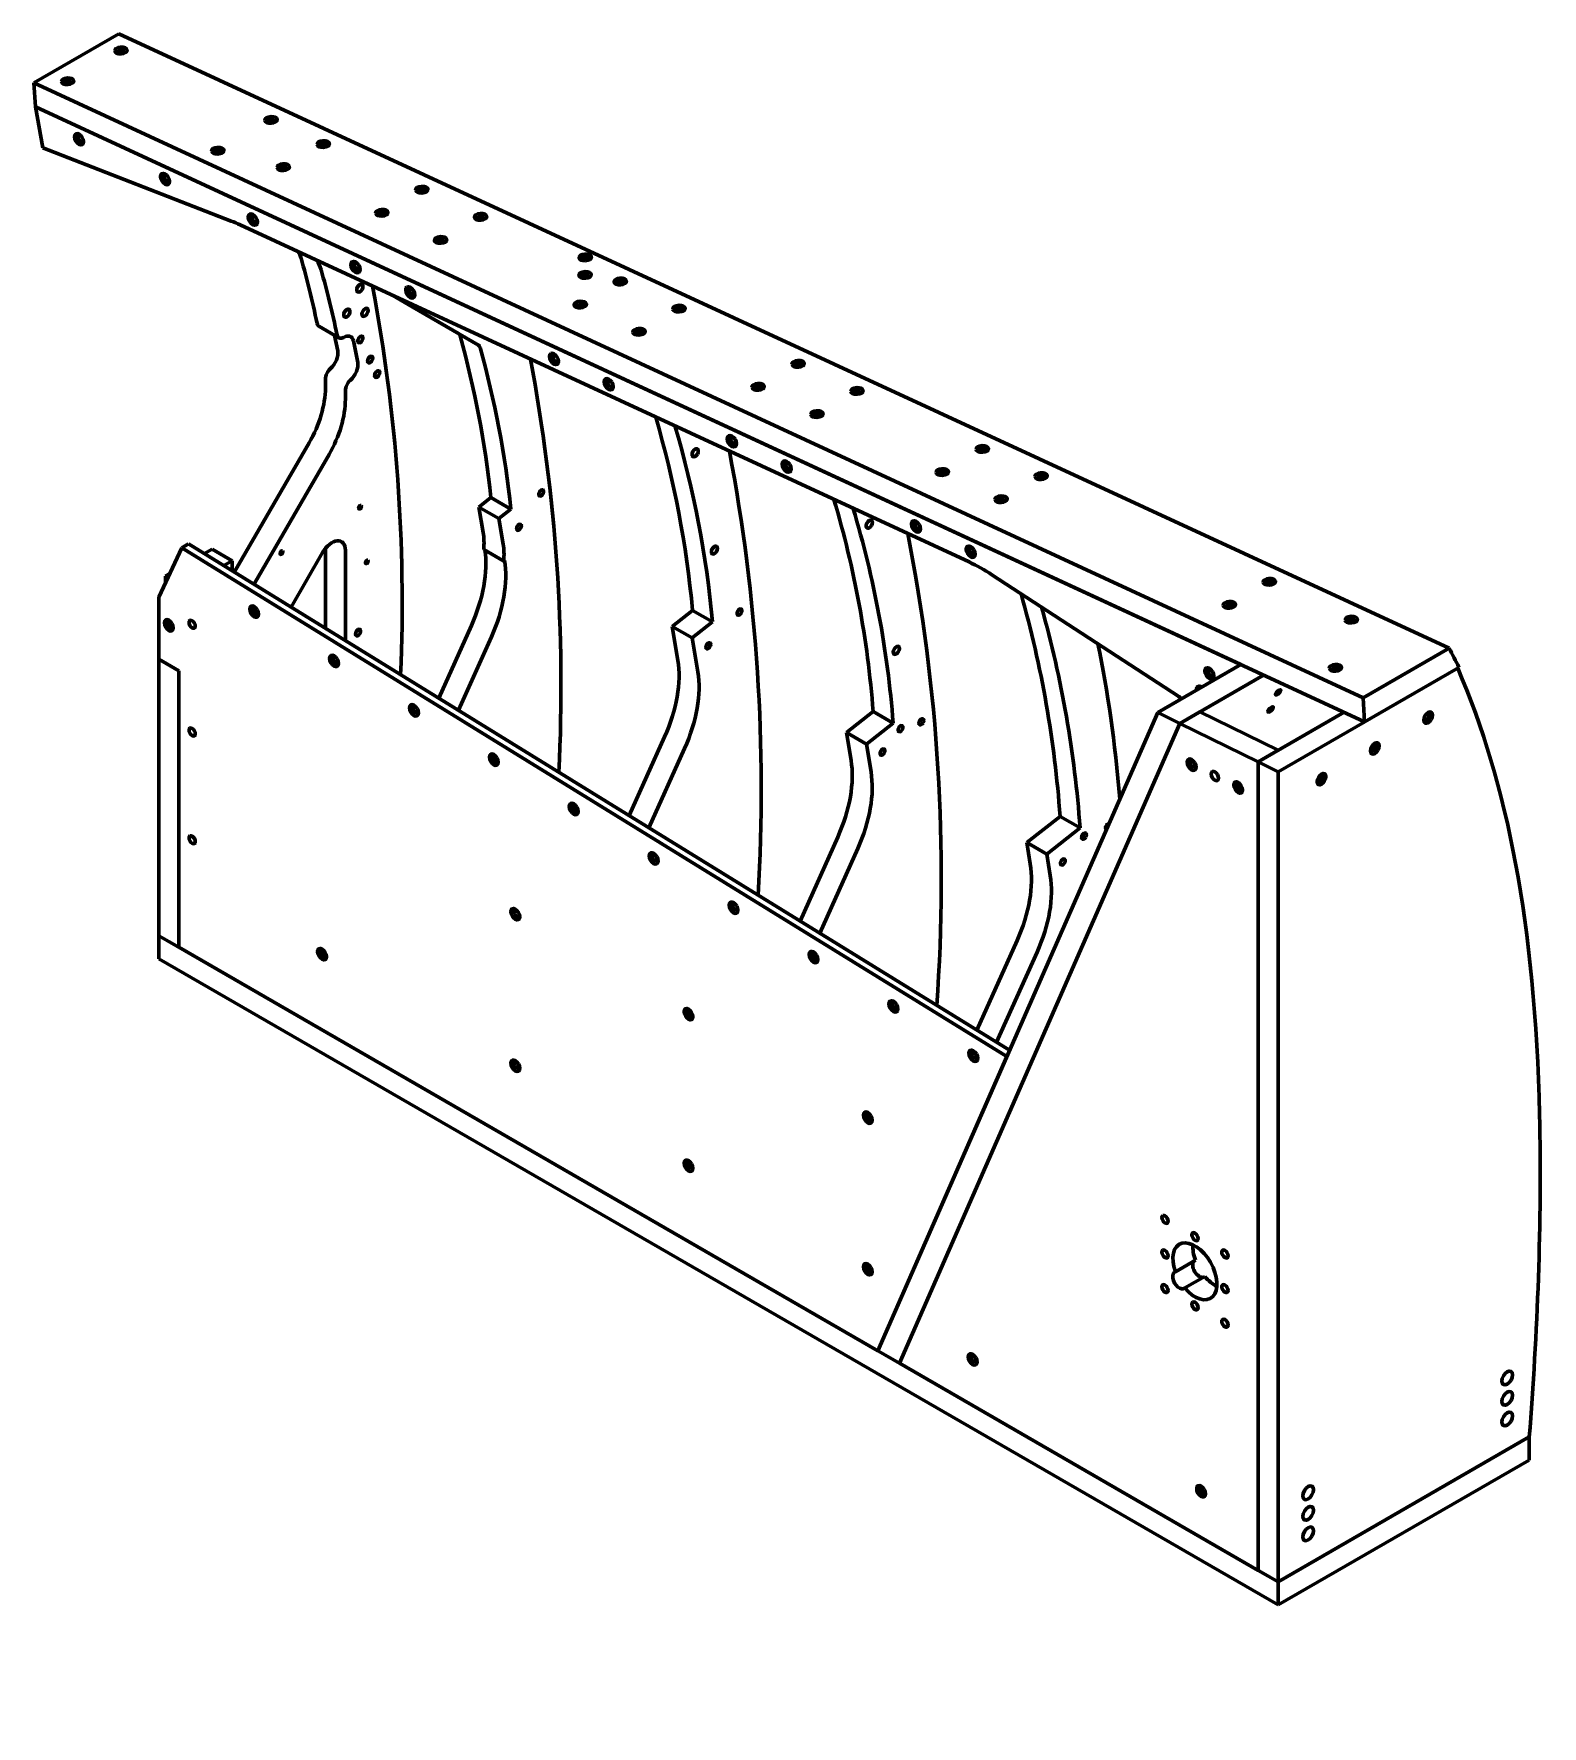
# Model space of a CAD drawing. Header units: millimetres. Extents: x 8001 to 31110, y 282 to 17125.
# Drawn here: x 21537 to 22782, y 3078 to 4475 of the extents above; entities that cross this region are included whole.
import ezdxf

# ---------------------------------------------------------------- set-up
doc = ezdxf.new("R2010")
doc.units = ezdxf.units.MM
doc.layers.add('Visible', color=7, linetype='Continuous', lineweight=50)

msp = doc.modelspace()

# ---------------------------------------------------------------- linework, layer by layer
at = {"layer": 'Visible', "extrusion": (-0.707107, 0.408248, -0.57735)}
for p, q in [((21606.87399, 4475.03311), (21536.61284, 4434.46761)), ((22705.02739, 3967.80285), (21606.87399, 4475.03311)), ((21536.61284, 4434.46761), (22633.95326, 3926.76839)), ((21537.84748, 4414.75414), (21536.61284, 4434.46761)), ((22533.01918, 3954.32483), (21537.84748, 4414.75414)), ((21537.84748, 4414.75414), (21544.0197, 4380.99412)), ((21537.84748, 4414.75414), (22635.1884, 3907.05492)), ((21699.63502, 4320.49113), (21544.0197, 4380.99412)), ((22308.61681, 4039.00542), (21706.90847, 4317.39356)), ((21833.00835, 4259.01934), (21833.00835, 4259.05219)), ((21887.10564, 4227.53444), (21833.00835, 4259.01934)), ((21833.00835, 4259.01934), (21849.50976, 4249.49267)), ((21849.51274, 4251.41583), (21849.50976, 4249.49267)), ((21849.50976, 4249.49267), (21903.60704, 4218.00777)), ((21788.44371, 4224.0411), (21771.9423, 4233.56826)), ((21784.92497, 4226.07278), (21787.47093, 4213.26834)), ((21800.44065, 4221.50211), (21803.97233, 4203.74117)), ((21777.30553, 4182.81397), (21777.30553, 4187.17804)), ((21793.80694, 4177.65087), (21793.80694, 4173.28681)), ((21763.77325, 4137.27605), (21702.57825, 4031.28392)), ((21780.27415, 4127.74888), (21719.07966, 4021.75676)), ((21904.02523, 4084.36163), (21913.94718, 4092.112)), ((21907.56985, 4063.2099), (21904.02523, 4084.36163)), ((21920.52613, 4074.83496), (21904.02523, 4084.36163)), ((21930.44858, 4082.58484), (21913.94718, 4092.112)), ((21930.44858, 4082.58484), (21920.52613, 4074.83496)), ((21924.07076, 4053.68274), (21920.52613, 4074.83496)), ((21658.81563, 4050.75444), (21664.31626, 4053.93016)), ((22342.13787, 3635.91234), (21664.31626, 4053.93016)), ((21658.81563, 4050.75444), (21639.79565, 4009.99529)), ((22339.8712, 3630.74277), (21658.81563, 4050.75444)), ((21683.79873, 4049.56709), (21677.39054, 4045.86715)), ((21700.30014, 4040.03993), (21683.79873, 4049.56709)), ((21700.30014, 4040.03993), (21693.3478, 4036.02634)), ((21700.30014, 4031.73895), (21700.30014, 4040.03993)), ((21748.99238, 4001.70974), (21775.02742, 4046.80408)), ((21777.30553, 3984.24899), (21777.30553, 4050.13812)), ((21793.80694, 4048.66451), (21793.80694, 3974.07265)), ((21907.997, 4049.30573), (21924.4979, 4039.77906)), ((21925.22774, 4040.34859), (21924.4979, 4039.77906)), ((21648.84439, 4029.38615), (21645.29579, 4027.33754)), ((21645.29579, 4027.33754), (21645.29579, 4021.78215)), ((21647.33793, 4026.15866), (21645.29579, 4027.33754)), ((22481.72922, 3927.88255), (22327.54319, 4028.45619)), ((21639.79565, 4009.99529), (21639.79565, 3958.71578)), ((22063.53665, 3985.83561), (22080.41392, 3999.01791)), ((22096.91533, 3989.49125), (22080.41392, 3999.01791)), ((21897.79725, 3986.61423), (21870.83324, 3926.56975)), ((22068.23825, 3957.78133), (22063.53665, 3985.83561)), ((22080.03805, 3976.30845), (22063.53665, 3985.83561)), ((22096.91533, 3989.49125), (22080.03805, 3976.30845)), ((21887.10564, 3916.53429), (21914.29865, 3977.08707)), ((22084.73916, 3948.25417), (22080.03805, 3976.30845)), ((21639.79565, 3730.44817), (21639.79565, 3958.71578)), ((21656.29656, 3949.18861), (21639.79565, 3958.71578)), ((21656.29656, 3949.18861), (21639.79565, 3958.71578)), ((22464.37701, 3914.69427), (22533.01918, 3954.32483)), ((22633.95326, 3926.76839), (22705.02739, 3967.80285)), ((21656.29656, 3949.18861), (21656.29656, 3720.92101)), ((21656.29656, 3949.18861), (21656.29656, 3720.92101)), ((22482.73037, 3905.68835), (22551.86741, 3945.60466)), ((22563.86386, 3865.87608), (22712.0529, 3951.43287)), ((22635.1884, 3907.05492), (22713.04659, 3952.00688)), ((22635.1884, 3907.05492), (22633.95326, 3926.76839)), ((22207.36611, 3898.14159), (22229.54638, 3915.46593)), ((22246.04728, 3905.93876), (22229.54638, 3915.46593)), ((22233.33344, 3387.76897), (22464.37701, 3914.69427)), ((22464.37701, 3914.69427), (22482.73037, 3905.68835)), ((22499.23178, 3915.21551), (22482.73037, 3905.68835)), ((22499.23178, 3915.21551), (22563.86386, 3883.50012)), ((22618.24193, 3914.8954), (22547.36245, 3873.97295)), ((22207.36611, 3898.14159), (22211.2184, 3875.1374)), ((22223.86751, 3888.61443), (22207.36611, 3898.14159)), ((22223.86751, 3888.61443), (22246.04728, 3905.93876)), ((22251.13073, 3377.49355), (22482.73037, 3905.68835)), ((22482.73037, 3905.68835), (22251.13073, 3377.49355)), ((22482.73037, 3905.68835), (22547.36245, 3873.97295)), ((22028.13724, 3829.55915), (22057.30917, 3894.51981)), ((22073.81057, 3884.99264), (22044.40964, 3819.52369)), ((22227.7198, 3865.61024), (22223.86751, 3888.61443)), ((22547.36245, 3873.97295), (22563.86386, 3883.50012)), ((22547.36245, 3873.97295), (22547.36245, 3206.4641)), ((22547.36245, 3206.4641), (22547.36245, 3873.97295)), ((22547.36245, 3873.97295), (22563.86386, 3865.87608)), ((22563.86386, 3196.93694), (22563.86386, 3865.87608)), ((22356.25512, 3807.41324), (22383.7797, 3828.91196)), ((22400.2806, 3819.3848), (22383.7797, 3828.91196)), ((22400.2806, 3819.3848), (22372.75603, 3797.88607)), ((22200.28832, 3811.88285), (22169.16834, 3742.58451)), ((22216.78972, 3802.35618), (22185.44124, 3732.54856)), ((22372.75603, 3797.88607), (22356.25512, 3807.41324)), ((22359.22374, 3789.68665), (22356.25512, 3807.41324)), ((22375.72465, 3780.15949), (22372.75603, 3797.88607)), ((21656.29656, 3720.92101), (21639.79565, 3730.44817)), ((22563.86386, 3196.93694), (21639.79565, 3730.44817)), ((21639.79565, 3730.44817), (21639.79565, 3711.39434)), ((22233.33344, 3387.76897), (21656.29656, 3720.92101)), ((22348.29316, 3726.43209), (22315.12457, 3652.57205)), ((22331.39747, 3642.5366), (22364.79457, 3716.90543)), ((22563.86386, 3177.88311), (21639.79565, 3711.39434)), ((22233.33344, 3387.76897), (22339.8712, 3630.74277)), ((22478.98961, 3452.95863), (22495.49101, 3462.48529)), ((22503.18015, 3449.16708), (22486.67874, 3439.64041)), ((22251.13073, 3377.49355), (22233.33344, 3387.76897)), ((22547.36245, 3206.4641), (22251.13073, 3377.49355)), ((22771.12809, 3316.60125), (22563.86386, 3196.93694)), ((22771.12809, 3316.60125), (22563.86386, 3196.93694)), ((22771.12809, 3316.60125), (22771.12809, 3297.54742)), ((22771.12809, 3297.54742), (22563.86386, 3177.88311)), ((22563.86386, 3196.93694), (22547.36245, 3206.4641)), ((22563.86386, 3196.93694), (22563.86386, 3177.88311))]:
    msp.add_line(p, q, dxfattribs=at)
at = {"layer": 'Visible', "extrusion": (-2e-16, -3e-16, -1)}
msp.add_arc((-20428.50911, 4005.26232), 1412.16017, 169.326488, 182.40756, dxfattribs=at)
at = {"layer": 'Visible', "extrusion": (-1e-16, -2e-16, -1)}
msp.add_arc((-21082.71618, 4002.80747), 836.01468, 164.545381, 173.867886, dxfattribs=at)
at = {"layer": 'Visible', "extrusion": (-2e-16, -1e-16, -1)}
for centre, radius, start, end in [((-21099.21708, 3993.28081), 836.01468, 164.545381, 173.867886), ((-20521.59573, 3936.94922), 1450.19834, 169.286595, 182.828156), ((-21230.11913, 3919.65525), 853.99052, 163.747168, 174.667694), ((-21248.84937, 3910.42878), 851.74328, 163.569762, 174.673916), ((-21474.30368, 3764.4835), 911.75499, 164.198352, 175.947865), ((-21489.1657, 3754.75322), 913.40449, 164.314006, 175.942395)]:
    msp.add_arc(centre, radius, start, end, dxfattribs=at)
at = {"layer": 'Visible', "extrusion": (-2e-16, 0, -1)}
msp.add_arc((-20639.36626, 3850.80896), 1497.76294, 169.23592, 183.32653, dxfattribs=at)
at = {"layer": 'Visible', "extrusion": (-3e-16, -2e-16, -1)}
msp.add_arc((-21386.6012, 3850.24092), 845.41261, 163.48176, 175.57542, dxfattribs=at)
at = {"layer": 'Visible', "extrusion": (-3e-16, -1e-16, -1)}
for centre, radius, start, end in [((-21408.96517, 3841.72786), 839.48597, 163.276904, 175.613555), ((-22035.35791, 3617.88754), 755.57782, 152.412062, 153.755457)]:
    msp.add_arc(centre, radius, start, end, dxfattribs=at)
at = {"layer": 'Visible', "extrusion": (-2e-16, 1e-16, -1)}
msp.add_arc((-20813.23688, 3778.30105), 1472.5208, 168.875228, 184.102274, dxfattribs=at)
at = {"layer": 'Visible', "extrusion": (0, -2e-16, -1)}
for centre in [(21608.47007, 4461.30915), (21564.45056, 4435.89442), (21732.3929, 4403.97441), (21688.37388, 4378.55968), (21775.46502, 4384.04638), (21742.45076, 4364.98558), (21856.89521, 4346.37184), (21823.88095, 4327.31104), (22069.19759, 4248.14701), (22036.18333, 4229.08621), (22167.57376, 4202.63199), (22134.559, 4183.57119), (22216.06387, 4180.19782), (22183.04911, 4161.13702), (22319.56879, 4132.3096), (22286.55453, 4113.2488), (22368.0589, 4109.87493), (22335.04465, 4090.81413), (22556.53964, 4022.67179), (22523.52538, 4003.61099), (22624.13436, 3991.39847), (22611.09593, 3951.65043)]:
    msp.add_ellipse(centre, major_axis=(5.15499, 0.32289), ratio=0.5325291104, start_param=3.1415926536, end_param=9.4247779608, dxfattribs=at)
at = {"layer": 'Visible', "extrusion": (0, -3e-16, -1)}
for centre, end_param in [((21608.56565, 4459.78178), 6.8546285617), ((21564.54664, 4434.36705), 6.8546285617), ((21732.48848, 4402.44704), 6.8546285617), ((21688.46947, 4377.03231), 6.8546285617), ((21775.5606, 4382.519), 6.8546285617), ((21742.54634, 4363.4582), 6.8546285617), ((21856.9908, 4344.84446), 6.8546285616), ((21823.97654, 4325.78366), 6.8546285617), ((22069.29317, 4246.61963), 6.8546285617), ((22036.27891, 4227.55883), 6.8546285617), ((22167.66934, 4201.10511), 6.8546285617), ((22134.65508, 4182.04381), 6.8546285617), ((22216.15946, 4178.67045), 6.8546285617), ((22183.1452, 4159.60965), 6.8546285617), ((22319.66438, 4130.78222), 6.8546285617), ((22286.65012, 4111.72142), 6.8546285617), ((22556.63572, 4021.14441), 6.8546285617), ((22523.62096, 4002.08361), 6.8546285617)]:
    msp.add_ellipse(centre, major_axis=(3.00449, 0.18819), ratio=0.5325291104, start_param=2.5701493991, end_param=end_param, dxfattribs=at)
at = {"layer": 'Visible', "extrusion": (-2e-16, -1e-16, -1)}
for centre, major_axis, ratio, start_param, end_param in [((21573.96527, 4387.99524), (-2.67938, 4.41578), 0.593775612, 1.5707963268, 7.853981634), ((21644.90498, 4355.17414), (-2.67938, 4.41578), 0.593775612, 1.5707963268, 7.853981634), ((21717.40343, 4321.63217), (-2.67938, 4.41578), 0.593775612, 1.5707963268, 7.853981634), ((21718.64704, 4322.3869), (-1.56162, 2.57365), 0.593775612, 2.2352478177, 7.189530143), ((21802.14377, 4282.42578), (-2.67938, 4.41578), 0.593775612, 1.5707963268, 7.853981634), ((22011.1355, 4185.73281), (-2.67938, 4.41578), 0.593775612, 1.5707963268, 7.853981634), ((22112.82231, 4138.68593), (-2.67938, 4.41578), 0.593775612, 1.5707963268, 7.853981634), ((22158.00179, 4117.78312), (-2.67938, 4.41578), 0.593775612, 1.5707963268, 7.853981634), ((22264.81784, 4068.36354), (-2.67938, 4.41578), 0.593775612, 1.5707963268, 7.853981634), ((22309.99732, 4047.46073), (-2.67938, 4.41578), 0.593775612, 1.5707963268, 7.853981634), ((21718.46035, 3998.02572), (-2.58254, 4.4731), 0.5773502692, 1.5707963268, 7.853981634), ((21648.04635, 3986.67547), (-2.58254, 4.4731), 0.5773502692, 1.5707963268, 7.853981634), ((21784.42464, 3957.2815), (-2.58254, 4.4731), 0.5773502692, 1.5707963268, 7.853981634), ((22506.99609, 3947.04491), (-2.67938, 4.41578), 0.593775612, 1.5707963268, 7.853981634), ((21850.38944, 3916.53678), (-2.58255, 4.4731), 0.5773502692, 1.5707963268, 7.853981634), ((21916.35424, 3875.79206), (-2.58254, 4.4731), 0.5773502692, 1.5707963268, 7.853981634), ((22493.69082, 3872.39629), (-1.50519, 2.60706), 0.5773502692, 2.3383708463, 7.0864071145), ((22511.61007, 3862.23837), (-2.13916, 3.70513), 0.5773502692, 1.5707963268, 7.853981634), ((22532.08573, 3853.55604), (-1.50519, 2.60706), 0.5773502692, 2.3383708463, 7.0864071144), ((21982.31903, 3835.04734), (-2.58254, 4.4731), 0.5773502692, 1.5707963268, 7.853981634), ((22048.28333, 3794.30262), (-2.58255, 4.4731), 0.5773502692, 1.5707963268, 7.853981634), ((22114.24812, 3753.5584), (-2.58255, 4.4731), 0.5773502692, 1.5707963268, 7.853981634), ((21934.06738, 3748.23002), (-2.58254, 4.4731), 0.5773502692, 1.5707963268, 7.853981634), ((21774.55546, 3715.20431), (-2.58254, 4.4731), 0.5773502692, 1.5707963268, 7.853981634), ((22180.21292, 3712.81368), (-2.58255, 4.4731), 0.5773502692, 1.5707963268, 7.853981634), ((22246.17772, 3672.06896), (-2.58254, 4.4731), 0.5773502692, 1.5707963268, 7.853981634), ((22077.0779, 3665.66326), (-2.58254, 4.4731), 0.5773502692, 1.5707963268, 7.853981634), ((22312.14201, 3631.32424), (-2.58255, 4.4731), 0.5773502692, 1.5707963268, 7.853981634), ((21934.06738, 3623.11038), (-2.58255, 4.4731), 0.5773502692, 1.5707963268, 7.853981634), ((22225.08274, 3580.2125), (-2.58255, 4.4731), 0.5773502692, 1.5707963268, 7.853981634), ((22077.0779, 3540.54312), (-2.58254, 4.4731), 0.5773502692, 1.5707963268, 7.853981634), ((22511.61007, 3462.91294), (-12.8625, 22.2785), 0.5773502692, -1.2672513619, -0.6963827664), ((22225.08274, 3455.09237), (-2.58254, 4.4731), 0.5773502692, 1.5707963268, 7.853981634)]:
    msp.add_ellipse(centre, major_axis=major_axis, ratio=ratio, start_param=start_param, end_param=end_param, dxfattribs=at)
at = {"layer": 'Visible', "extrusion": (-1e-16, 0, -1)}
for centre, major_axis, ratio, start_param, end_param in [((21575.20888, 4388.74997), (-1.56162, 2.57365), 0.5937756121, 2.2352478177, 7.189530143), ((22252.08409, 3901.42385), (1.40018, 2.42517), 0.5773502692, 1.5707963268, 7.853981634), ((22269.25011, 3907.07633), (1.40018, 2.42517), 0.5773502692, 1.5707963268, 7.8539816339), ((22237.2161, 3882.05539), (1.40018, 2.42517), 0.5773502692, 1.5707963268, 7.8539816339), ((22530.80728, 3852.81774), (-2.58254, 4.4731), 0.5773502692, 1.5707963268, 7.853981634), ((22403.55091, 3812.70926), (1.40018, 2.42517), 0.5773502692, 1.5707963268, 7.8539816339), ((22423.29525, 3820.3755), (1.40017, 2.42517), 0.5773502692, 3.1062812709, 5.9392147608), ((22386.10511, 3791.32703), (1.40018, 2.42517), 0.5773502692, 1.5707963268, 7.8539816339), ((22498.74738, 3455.48666), (-3.88937, 6.7366), 0.5773502692, 3.293365136, 6.1314128247), ((22500.21302, 3271.79415), (-2.58254, 4.4731), 0.5773502692, 1.5707963268, 7.853981634)]:
    msp.add_ellipse(centre, major_axis=major_axis, ratio=ratio, start_param=start_param, end_param=end_param, dxfattribs=at)
at = {"layer": 'Visible', "extrusion": (0, 0, -1)}
for centre, major_axis, ratio, start_param, end_param in [((21646.14859, 4355.92887), (-1.56162, 2.57365), 0.593775612, 2.2352478177, 7.189530143), ((21731.40319, 4241.77217), (31.115, 53.89276), 0.5773502672, 0.2955387963, 0.5065842718), ((21805.74265, 4265.14775), (1.82318, 3.15785), 0.5773502681, 1.5707963268, 7.853981634), ((21795.01619, 4244.42366), (1.82318, 3.15785), 0.5773502681, 1.5707963268, 7.853981634), ((21810.03503, 4245.1057), (1.82318, 3.15785), 0.5773502681, 1.5707963268, 7.853981634), ((21883.20855, 4220.80265), (3.88938, 6.7366), 0.577350269, 0.0020117546, 0.5102047785), ((21899.70945, 4211.27548), (3.88938, 6.7366), 0.5773502691, 0.0020117542, 0.5102047784), ((21731.1025, 4156.13821), (32.67075, 56.5874), 0.5773502681, 0.7853981625, 1.5707963258), ((22012.37961, 4186.48753), (-1.56162, 2.57365), 0.593775612, 2.2352478177, 7.189530143), ((21747.6034, 4146.61154), (32.67075, 56.5874), 0.5773502681, 0.7853981625, 1.5707963258), ((22316.84859, 3907.58263), (-80.70407, 133.00539), 0.593775612, 0.7232579131, 0.8910765343), ((21804.25759, 3980.6989), (1.50519, 2.60706), 0.5773502681, 1.5707963268, 7.8539816339), ((22492.42382, 4048.75611), (-80.70407, 133.00539), 0.5937756122, 4.0095140886, 4.0326691863), ((22563.82005, 3931.35548), (2.13454, 2.04481), 0.3190306305, 4.7123889804, 10.9955742876), ((22557.63887, 3917.25765), (2.13454, 2.04481), 0.3190306305, 4.7123889804, 10.9955742876), ((22687.6229, 3910.493), (2.58255, 4.4731), 0.5773502692, 1.5707963268, 7.853981634), ((22686.34445, 3911.2313), (1.50519, 2.60706), 0.5773502692, -0.8032218073, 3.9448144609), ((22643.61982, 3885.08773), (2.58254, 4.4731), 0.5773502692, 1.5707963268, 7.853981634), ((22642.34136, 3885.82603), (1.50519, 2.60706), 0.5773502692, -0.8032218073, 3.9448144609), ((22599.61624, 3859.68246), (2.58255, 4.4731), 0.5773502692, 1.5707963268, 7.853981634), ((22598.33778, 3860.42075), (1.50519, 2.60706), 0.5773502692, -0.8032218073, 3.9448144609), ((22482.24647, 3445.95999), (-3.88937, 6.7366), 0.5773502692, 2.9898201711, 6.4349577896), ((22511.61007, 3462.91294), (-12.8625, 22.2785), 0.5773502692, 3.83797542, 4.4088440155)]:
    msp.add_ellipse(centre, major_axis=major_axis, ratio=ratio, start_param=start_param, end_param=end_param, dxfattribs=at)
at = {"layer": 'Visible', "extrusion": (0, -4e-16, -1)}
msp.add_ellipse((21715.14025, 4185.97077), major_axis=(-80.70407, 133.00539), ratio=0.593775612, start_param=0.6584738529, end_param=0.7232579131, dxfattribs=at)
at = {"layer": 'Visible'}
for centre, major_axis, ratio, start_param, end_param in [((21905.38533, 4323.93717), (5.15499, 0.32289), 0.5325291104, 4.7123889804, 10.9955742875), ((21905.48091, 4322.4098), (3.00449, 0.18819), 0.5325291104, -0.5714432545, 3.7130359081), ((21872.37107, 4304.87637), (5.15499, 0.32289), 0.5325291104, -1.5707963268, 4.7123889804), ((21872.46665, 4303.349), (3.00449, 0.18819), 0.5325291104, -0.5714432545, 3.7130359081), ((21991.75758, 4290.48133), (5.15499, 0.32289), 0.5325291104, 4.7123889804, 10.9955742875), ((21991.85317, 4288.95396), (3.00449, 0.18819), 0.5325291104, -0.5714432545, 3.7130359081), ((21991.71925, 4275.96083), (5.15499, 0.32289), 0.5325291104, 4.7123889804, 10.9955742875), ((21991.81483, 4274.43346), (3.00449, 0.18819), 0.5325291104, -0.5714432545, 3.7130359081), ((21848.56735, 4262.2772), (-1.56162, 2.57365), 0.593775612, -0.9063448358, 4.0479374894), ((22020.70747, 4270.58167), (5.15499, 0.32289), 0.5325291104, 4.7123889804, 10.9955742875), ((22020.80306, 4269.0543), (3.00449, 0.18819), 0.5325291104, -0.5714432545, 3.7130359081), ((21987.69321, 4251.52087), (5.15499, 0.32289), 0.5325291104, 4.7123889804, 10.9955742875), ((21987.7888, 4249.9935), (3.00449, 0.18819), 0.5325291104, -0.5714432545, 3.7130359081), ((21775.83193, 4240.30453), (3.88938, 6.7366), 0.5773502681, 2.565646757, 3.1415927125), ((21792.33283, 4230.77787), (3.88938, 6.7366), 0.5773502681, 2.5656467556, 3.9289099359), ((21792.35922, 4214.91469), (5.83406, 10.10489), 0.5773502681, -0.5822748574, 0.7873172823), ((21779.38999, 4206.68092), (5.83406, 10.10489), 0.5773502681, 4.175983187, 5.7009104498), ((21967.20013, 4207.39034), (-1.56162, 2.57365), 0.593775612, -0.9063448358, 4.0479374895), ((21782.77879, 4193.2487), (3.88938, 6.7366), 0.5773502681, 1.0343905334, 2.3780220269), ((21795.89139, 4197.15375), (5.83406, 10.10489), 0.5773502681, 4.175983187, 5.7009104498), ((21799.27969, 4183.72153), (3.88938, 6.7366), 0.5773502681, 1.0343905334, 2.3780220266), ((21860.22676, 3989.57787), (46.6725, 80.83914), 0.5773502691, -1.3961591653, -0.6107610018), ((22495.10867, 3453.38627), (-12.8625, 22.2785), 0.5773502692, 1.8743412917, 7.5504366691)]:
    msp.add_ellipse(centre, major_axis=major_axis, ratio=ratio, start_param=start_param, end_param=end_param, dxfattribs=at)
at = {"layer": 'Visible', "extrusion": (1e-16, -1e-16, -1)}
for centre, major_axis, ratio, start_param, end_param in [((21714.90228, 4251.29933), (31.115, 53.89276), 0.5773502673, 0.3693127079, 0.5065842719), ((21806.13893, 4222.7039), (1.50519, 2.60706), 0.5773502681, 1.5707963268, 7.8539816339), ((21814.22983, 4206.05663), (1.50519, 2.60706), 0.5773502681, 1.5707963268, 7.853981634), ((21820.01821, 4194.1468), (1.50519, 2.60706), 0.5773502681, 1.5707963268, 7.8539816339), ((22082.5392, 4129.19461), (1.82318, 3.15785), 0.5773502687, 1.5707963268, 7.853981634), ((21694.7995, 4035.77494), (7.77875, 13.47319), 0.577350268, 1.5707963258, 1.622788655), ((22294.22127, 3738.9229), (46.6725, 80.83914), 0.5773502692, 0.6108652382, 1.3961591654), ((22310.72267, 3729.39574), (46.6725, 80.83914), 0.5773502692, 0.6108652382, 1.3961591654)]:
    msp.add_ellipse(centre, major_axis=major_axis, ratio=ratio, start_param=start_param, end_param=end_param, dxfattribs=at)
at = {"layer": 'Visible', "extrusion": (-1e-16, -1e-16, -1)}
for centre, major_axis, ratio, start_param, end_param in [((21803.38787, 4283.18051), (-1.56162, 2.57365), 0.593775612, 2.2352478177, 7.189530143), ((22114.06641, 4139.44066), (-1.56162, 2.57365), 0.593775612, 2.2352478177, 7.189530143), ((22159.24539, 4118.53785), (-1.56162, 2.57365), 0.593775612, 2.2352478177, 7.189530143), ((22266.06145, 4069.11827), (-1.56162, 2.57365), 0.593775612, 2.2352478177, 7.189530143), ((22311.24092, 4048.21546), (-1.56162, 2.57365), 0.593775612, 2.2352478177, 7.189530143), ((21719.7388, 3998.76402), (-1.50519, 2.60706), 0.5773502692, 2.3383708463, 7.0864071144), ((21649.32481, 3987.41326), (-1.50519, 2.60706), 0.5773502692, 2.3383708463, 7.0864071144), ((21785.7031, 3958.0193), (-1.50519, 2.60706), 0.5773502692, 2.3383708463, 7.0864071144), ((22500.11744, 3931.71741), (-2.67938, 4.41578), 0.593775612, -0.907297441, 0.9331719896), ((21851.66789, 3917.27458), (-1.50519, 2.60706), 0.5773502692, 2.3383708463, 7.0864071144), ((21917.63269, 3876.53036), (-1.50519, 2.60706), 0.5773502692, 2.3383708463, 7.0864071145), ((22492.41237, 3871.65849), (-2.58255, 4.4731), 0.5773502692, 1.5707963268, 7.853981634), ((21983.59748, 3835.78564), (-1.50519, 2.60706), 0.5773502692, 2.3383708463, 7.0864071144), ((22049.56178, 3795.04092), (-1.50519, 2.60706), 0.5773502692, 2.3383708463, 7.0864071144), ((21935.34584, 3748.96832), (-1.50519, 2.60706), 0.5773502692, 2.3383708463, 7.0864071144), ((22115.52658, 3754.2962), (-1.50519, 2.60706), 0.5773502692, 2.3383708463, 7.0864071144), ((21775.83392, 3715.94261), (-1.50519, 2.60706), 0.5773502692, 2.3383708463, 7.0864071144), ((22181.49137, 3713.55148), (-1.50519, 2.60706), 0.5773502692, 2.3383708464, 7.0864071144), ((22247.45617, 3672.80726), (-1.50519, 2.60706), 0.5773502692, 2.3383708463, 7.0864071144), ((22078.35635, 3666.40105), (-1.50519, 2.60706), 0.5773502692, 2.3383708463, 7.0864071144), ((22313.42047, 3632.06254), (-1.50519, 2.60706), 0.5773502692, 2.3383708463, 7.0864071144), ((21935.34584, 3623.84818), (-1.50519, 2.60706), 0.5773502692, 2.3383708463, 7.0864071144), ((22226.36119, 3580.9503), (-1.50519, 2.60706), 0.5773502692, 2.3383708463, 7.0864071145), ((22078.35635, 3541.28142), (-1.50519, 2.60706), 0.5773502692, 2.3383708463, 7.0864071144), ((22226.36119, 3455.83066), (-1.50519, 2.60706), 0.5773502692, 2.3383708463, 7.0864071144), ((22311.6143, 3380.68172), (-2.58255, 4.4731), 0.5773502692, 1.5707963268, 7.853981634), ((22312.89276, 3381.41952), (-1.50519, 2.60706), 0.5773502692, 2.3383708463, 7.0864071144), ((22501.49148, 3272.53195), (-1.50519, 2.60706), 0.5773502692, 2.3383708463, 7.0864071144)]:
    msp.add_ellipse(centre, major_axis=major_axis, ratio=ratio, start_param=start_param, end_param=end_param, dxfattribs=at)
at = {"layer": 'Visible'}
for centre, major_axis, ratio in [((21847.32324, 4261.52297), (-2.67938, 4.41578), 0.593775612), ((21965.95603, 4206.63561), (-2.67938, 4.41578), 0.593775612), ((21805.90793, 4084.21676), (0.82844, 1.43489), 0.5773502681), ((22098.50443, 4048.80391), (1.78911, 3.09883), 0.5773502687), ((21741.00304, 4046.74384), (0.82844, 1.43489), 0.5773502681), ((21811.40807, 4039.12241), (0.82844, 1.43489), 0.5773502681), ((21667.29733, 3987.56262), (-1.82318, 3.15785), 0.5773502692), ((21667.29733, 3898.64441), (-1.82318, 3.15785), 0.5773502692), ((21667.29733, 3809.72571), (-1.82318, 3.15785), 0.5773502692), ((22470.35706, 3496.25726), (-1.82318, 3.15785), 0.5773502692), ((22495.10867, 3481.96677), (-1.82318, 3.15785), 0.5773502692), ((22470.35706, 3467.67677), (-1.82318, 3.15785), 0.5773502692), ((22519.86078, 3467.67677), (-1.82318, 3.15785), 0.5773502692), ((22470.35706, 3439.09577), (-1.82318, 3.15785), 0.5773502692), ((22519.86078, 3439.09577), (-1.82318, 3.15785), 0.5773502692), ((22495.10867, 3424.80528), (-1.82318, 3.15785), 0.5773502692), ((22519.86078, 3410.51478), (-1.82318, 3.15785), 0.5773502692)]:
    msp.add_ellipse(centre, major_axis=major_axis, ratio=ratio, dxfattribs=at)
at = {"layer": 'Visible', "extrusion": (3e-16, -2e-16, -1)}
for centre, major_axis, ratio, start_param, end_param in [((21667.29733, 4123.6646), (77.7875, 134.7319), 0.5773502692, 0.7635706275, 0.7853981632), ((21683.79873, 4114.13744), (77.7875, 134.7319), 0.5773502692, 0.7635706284, 0.7853981639), ((21843.72535, 3999.10454), (46.6725, 80.83914), 0.5773502691, 0.6266130613, 1.3961591653)]:
    msp.add_ellipse(centre, major_axis=major_axis, ratio=ratio, start_param=start_param, end_param=end_param, dxfattribs=at)
at = {"layer": 'Visible', "extrusion": (0, 1e-16, -1)}
for centre in [(22368.15449, 4108.34756), (22335.14023, 4089.28676), (22624.22994, 3989.8711), (22611.19151, 3950.12306)]:
    msp.add_ellipse(centre, major_axis=(3.00449, 0.18819), ratio=0.5325291104, start_param=2.5701493991, end_param=6.8546285617, dxfattribs=at)
at = {"layer": 'Visible', "extrusion": (2e-16, -1e-16, -1)}
for centre, major_axis, ratio, start_param, end_param in [((21955.37892, 4096.01706), (1.40018, 2.42517), 0.5773502691, 1.5707963268, 7.853981634), ((21937.08628, 4067.61479), (1.40018, 2.42517), 0.5773502691, 1.5707963268, 7.8539816339), ((21782.80617, 4042.31307), (7.77875, 13.47319), 0.5773502681, 4.7123889794, 7.0685834696), ((21711.30091, 4026.24777), (7.77875, 13.47319), 0.5773502684, 1.5707963259, 1.6583816293), ((22119.16778, 3997.64189), (1.40018, 2.42517), 0.5773502687, 1.5707963268, 7.853981634), ((22093.38863, 3969.7509), (1.40018, 2.42517), 0.5773502687, 1.5707963268, 7.8539816339), ((22003.23727, 3907.01061), (46.6725, 80.83914), 0.5773502687, 0.6107610015, 1.396159165), ((22019.73818, 3897.48345), (46.6725, 80.83914), 0.5773502687, 0.6107610015, 1.396159165), ((22752.95842, 3365.39006), (3.1115, 5.38928), 0.5773502692, 1.5707963268, 7.853981634), ((22752.95842, 3348.45305), (3.1115, 5.38928), 0.5773502692, 1.5707963268, 7.853981634), ((22752.95842, 3331.51653), (3.1115, 5.38928), 0.5773502692, 1.5707963268, 7.853981634), ((22588.61547, 3270.50674), (3.1115, 5.38928), 0.5773502692, 1.5707963268, 7.853981634), ((22588.61547, 3253.56972), (3.1115, 5.38928), 0.5773502692, 1.5707963268, 7.853981634), ((22588.61547, 3236.63271), (3.1115, 5.38928), 0.5773502692, 1.5707963268, 7.853981634)]:
    msp.add_ellipse(centre, major_axis=major_axis, ratio=ratio, start_param=start_param, end_param=end_param, dxfattribs=at)
at = {"layer": 'Visible', "extrusion": (-1e-16, 1e-16, -1)}
msp.add_ellipse((22226.23873, 4070.22397), major_axis=(1.82318, 3.15785), ratio=0.5773502692, start_param=1.5707963268, end_param=7.853981634, dxfattribs=at)
at = {"layer": 'Visible', "extrusion": (-3e-16, 2e-16, -1)}
for centre in [(21864.23586, 4029.36276), (21880.73677, 4019.83559)]:
    msp.add_ellipse(centre, major_axis=(31.115, 53.89276), ratio=0.5773502691, start_param=0.6107610019, end_param=0.8903403667, dxfattribs=at)
at = {"layer": 'Visible', "extrusion": (-2e-16, 1e-16, -1)}
msp.add_ellipse((22248.66692, 3966.05643), major_axis=(1.82318, 3.15785), ratio=0.5773502692, start_param=1.5707963268, end_param=7.853981634, dxfattribs=at)
at = {"layer": 'Visible', "extrusion": (1e-16, 0, -1)}
for centre, major_axis, ratio, start_param, end_param in [((22508.2397, 3947.79964), (-1.56162, 2.57365), 0.593775612, 2.2352478177, 7.189530143), ((22146.21642, 3824.37365), (46.6725, 80.83914), 0.5773502692, 0.6108652382, 1.3961591654), ((22162.71783, 3814.84649), (46.6725, 80.83914), 0.5773502692, 0.6108652382, 1.3961591654)]:
    msp.add_ellipse(centre, major_axis=major_axis, ratio=ratio, start_param=start_param, end_param=end_param, dxfattribs=at)
at = {"layer": 'Visible'}
for points in [[(21770.45166, 4235.87785), (21766.58181, 4254.665), (21762.16807, 4272.55736), (21757.20602, 4289.70743)], [(21773.70724, 4280.18044), (21778.66929, 4263.03037), (21783.08303, 4245.13802), (21786.95288, 4226.35087)], [(22433.03234, 3843.20912), (22429.17932, 3889.95406), (22423.16059, 3932.37035), (22414.99018, 3971.41544)]]:
    msp.add_open_spline(points, degree=3, dxfattribs=at)
msp.add_open_spline([(22712.05299, 3951.43297), (22753.21754, 3855.14049), (22775.86005, 3740.34797), (22781.76758, 3494.67681), (22777.7194, 3400.30383), (22771.12826, 3316.60128)], degree=3, knots=[-64.5398702068, -64.5398702068, -64.5398702068, -64.5398702068, -29.0215529968, -29.0215529968, -9.1798098482, -9.1798098482, -9.1798098482, -9.1798098482], dxfattribs=at)
at = {"layer": 'Visible', "extrusion": (6.28128e-07, -1.17626e-07, -1)}
msp.add_open_spline([(22617.91006, 3914.7037), (22617.92996, 3914.80963), (22617.94982, 3914.91555), (22617.96965, 3915.02143)], degree=3, dxfattribs=at)

doc.saveas('drawing.dxf')
